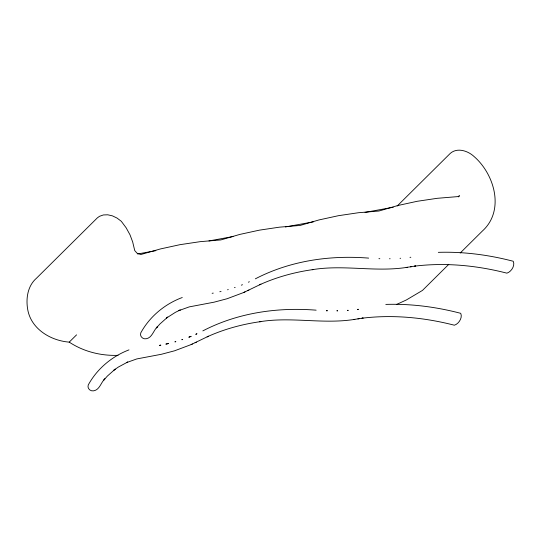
<?xml version="1.0" encoding="UTF-8"?>
<svg xmlns="http://www.w3.org/2000/svg" width="541" height="541" viewBox="0 0 541 541"><rect width="100%" height="100%" fill="white"/><g stroke="black" fill="none" stroke-linecap="round" stroke-linejoin="round"><path stroke-width="0.81" d="M458.349 196.917L459.546 195.734L457.781 196.606L437.236 198.31L417.206 201.293L397.763 205.533L378.971 211.017L358.426 212.728L338.395 215.703L318.953 219.944L300.16 225.435L279.487 227.159L259.342 230.162L239.771 234.429L220.85 239.934L200.184 241.665L180.031 244.667L160.461 248.934L140.829 254.513L137.049 253.181L134.736 250.564L132.66 241.895L129.975 234.747L126.148 227.808L121.306 221.296L117.066 218.084L112.447 215.866L107.774 214.797L103.365 214.953L99.503 216.312L97.38 217.847L36.531 278.169C27.598 285.864 25.745 298.598 27.74 309.682C31.229 329.097 50.746 340.695 69.228 342.128L76.579 334.845M397.168 206.04L450.376 153.292C457.49 147.186 468.222 150.939 474.301 156.734C494.724 174.642 504.881 210.821 482.335 231.075L460.188 253.032M448.814 264.306L422.474 290.416L406.386 299.944L396.343 304.583M182.263 297.516C164.87 303.968 149.647 316.586 140.755 332.925C139.483 336.238 142.851 339.464 146.144 338.774C152.224 337.787 153.401 330.456 157.37 326.75L156.396 327.961L159.865 324.039L167.69 317.08L166.472 318.047L175.392 312.34L180.221 309.979L178.915 310.575L189.269 306.882L214.006 302.196L227.105 298.733L243.66 292.519L260.931 284.181L259.619 284.782C276.661 277.073 294.859 272.089 313.367 269.533L312.191 269.702C343.785 264.387 375.765 272.441 407.359 267.288M128.974 349.885C111.892 356.377 97.008 368.901 88.244 384.982C86.966 388.303 90.34 391.528 93.634 390.832C99.713 389.845 100.89 382.514 104.859 378.808L103.886 380.019L107.355 376.096L115.179 369.145L113.962 370.105L118.296 367.089L127.71 362.037L126.405 362.639L136.758 358.94L161.489 354.254L174.594 350.791L191.149 344.576L208.42 336.238L207.108 336.84C224.15 329.131 242.348 324.147 260.857 321.597L259.673 321.76C291.268 316.451 323.254 324.505 354.849 319.346M249.374 281.746L248.387 282.199M243.66 292.519L244.965 291.917M247.622 290.679L248.934 290.077M191.149 344.576L192.454 343.981M195.112 342.744L196.424 342.142M242.49 284.708L241.327 285.161M235.166 287.42L234.449 287.656M228.275 289.57L227.545 289.787M221.059 291.457L219.808 291.748M213.262 293.107L212.126 293.303M137.59 253.993L155.855 250.659M208.975 240.941L233.049 236.539M285.344 226.977L287 226.672M288.664 226.368L313.564 221.81M365.026 212.397L393.246 207.237M406.183 267.457L415.664 265.996L414.48 266.165C445.365 262.378 476.837 265.435 506.897 273.158C511.259 271.832 515.296 265.597 513.226 261.262C488.841 254.872 463.549 251.558 438.318 252.349M353.665 319.515L363.153 318.054L361.97 318.223C392.854 314.436 424.32 317.493 454.386 325.215C458.748 323.897 462.785 317.655 460.716 313.32C436.323 306.93 411.038 303.623 385.807 304.407M410.829 257.259L409.983 257.36M410.403 266.848L411.593 266.679M357.892 318.906L359.082 318.737M400.638 258.267L400.036 258.314M390.115 258.754L389.5 258.76M379.823 258.699L378.93 258.672M118.073 355.329C100.91 355.958 83.612 351.63 69.228 342.128M255.352 278.831A307.011 223.602 45.2 0 1 368.651 258.111M202.841 330.889A307.011 223.602 45.2 0 1 316.14 310.169M196.863 333.804L195.876 334.264L196.863 333.804M189.979 336.766L188.816 337.226L191.176 336.299L189.979 336.766M182.655 339.478L181.932 339.714L182.655 339.478M175.764 341.628L175.034 341.844L175.764 341.628M168.549 343.515L165.986 344.083L168.549 343.515M160.751 345.165L159.615 345.361L160.751 345.165M358.318 309.317L357.473 309.418L358.318 309.317M348.127 310.324L347.518 310.372L348.127 310.324M337.604 310.811L336.982 310.818L337.604 310.811M327.312 310.757L326.419 310.737L327.312 310.757"/></g></svg>
